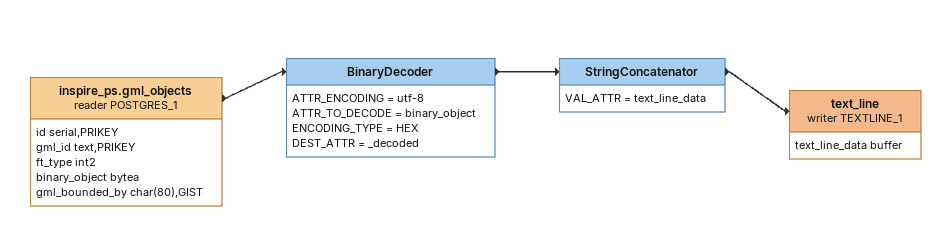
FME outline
inspire_ps.gml_objects (reader POSTGRES_1)
    attributes: id serial,PRIKEY, gml_id text,PRIKEY, ft_type int2, binary_object bytea, gml_bounded_by char(80),GIST
    -> BinaryDecoder
BinaryDecoder
    ATTR_ENCODING = utf-8
    ATTR_TO_DECODE = binary_object
    ENCODING_TYPE = HEX
    DEST_ATTR = _decoded
    -> StringConcatenator
StringConcatenator
    VAL_ATTR = text_line_data
    -> text_line (writer TEXTLINE_1)
text_line (writer TEXTLINE_1)
    attributes: text_line_data buffer
